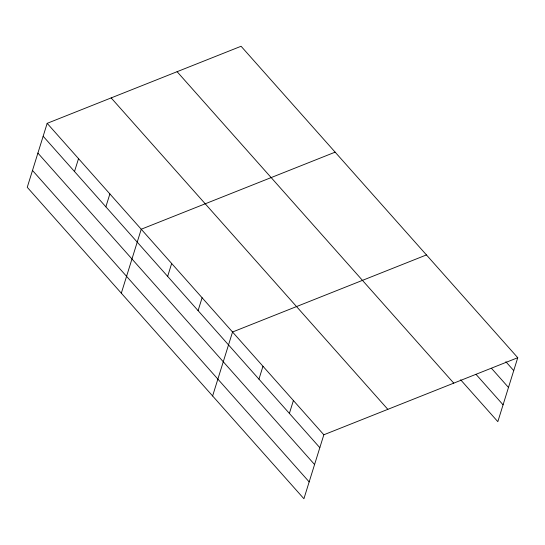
<?xml version="1.0" encoding="UTF-8"?>
<svg xmlns="http://www.w3.org/2000/svg" width="545" height="545" viewBox="0 0 545 545"><rect width="100%" height="100%" fill="white"/><g stroke="black" fill="none" stroke-linecap="round" stroke-linejoin="round"><path stroke-width="0.82" d="M47.17 123.34L27.25 187.296L303.919 498.736L323.839 434.781L517.75 357.704L241.081 46.264L47.17 123.34L323.839 434.781M74.508 171.532L78.528 158.636M105.866 206.828L109.879 193.931M121.317 293.19L141.237 229.227L335.148 152.15M167.656 276.383L171.668 263.487M198.087 310.643L202.106 297.747M212.618 395.963L232.538 332.007L426.449 254.931M258.957 379.156L262.969 366.26M289.388 413.417L293.408 400.52M517.75 357.704L497.83 421.66L460.634 379.79M505.842 361.717L513.731 370.6M491.576 368.42L508.485 387.447M476.023 374.361L503.076 404.812M177.091 71.695L453.76 383.142M111.16 97.902L387.829 409.343M43.157 136.236L319.82 447.677M37.905 153.084L314.574 464.524M32.496 170.449L309.165 481.889"/></g></svg>
